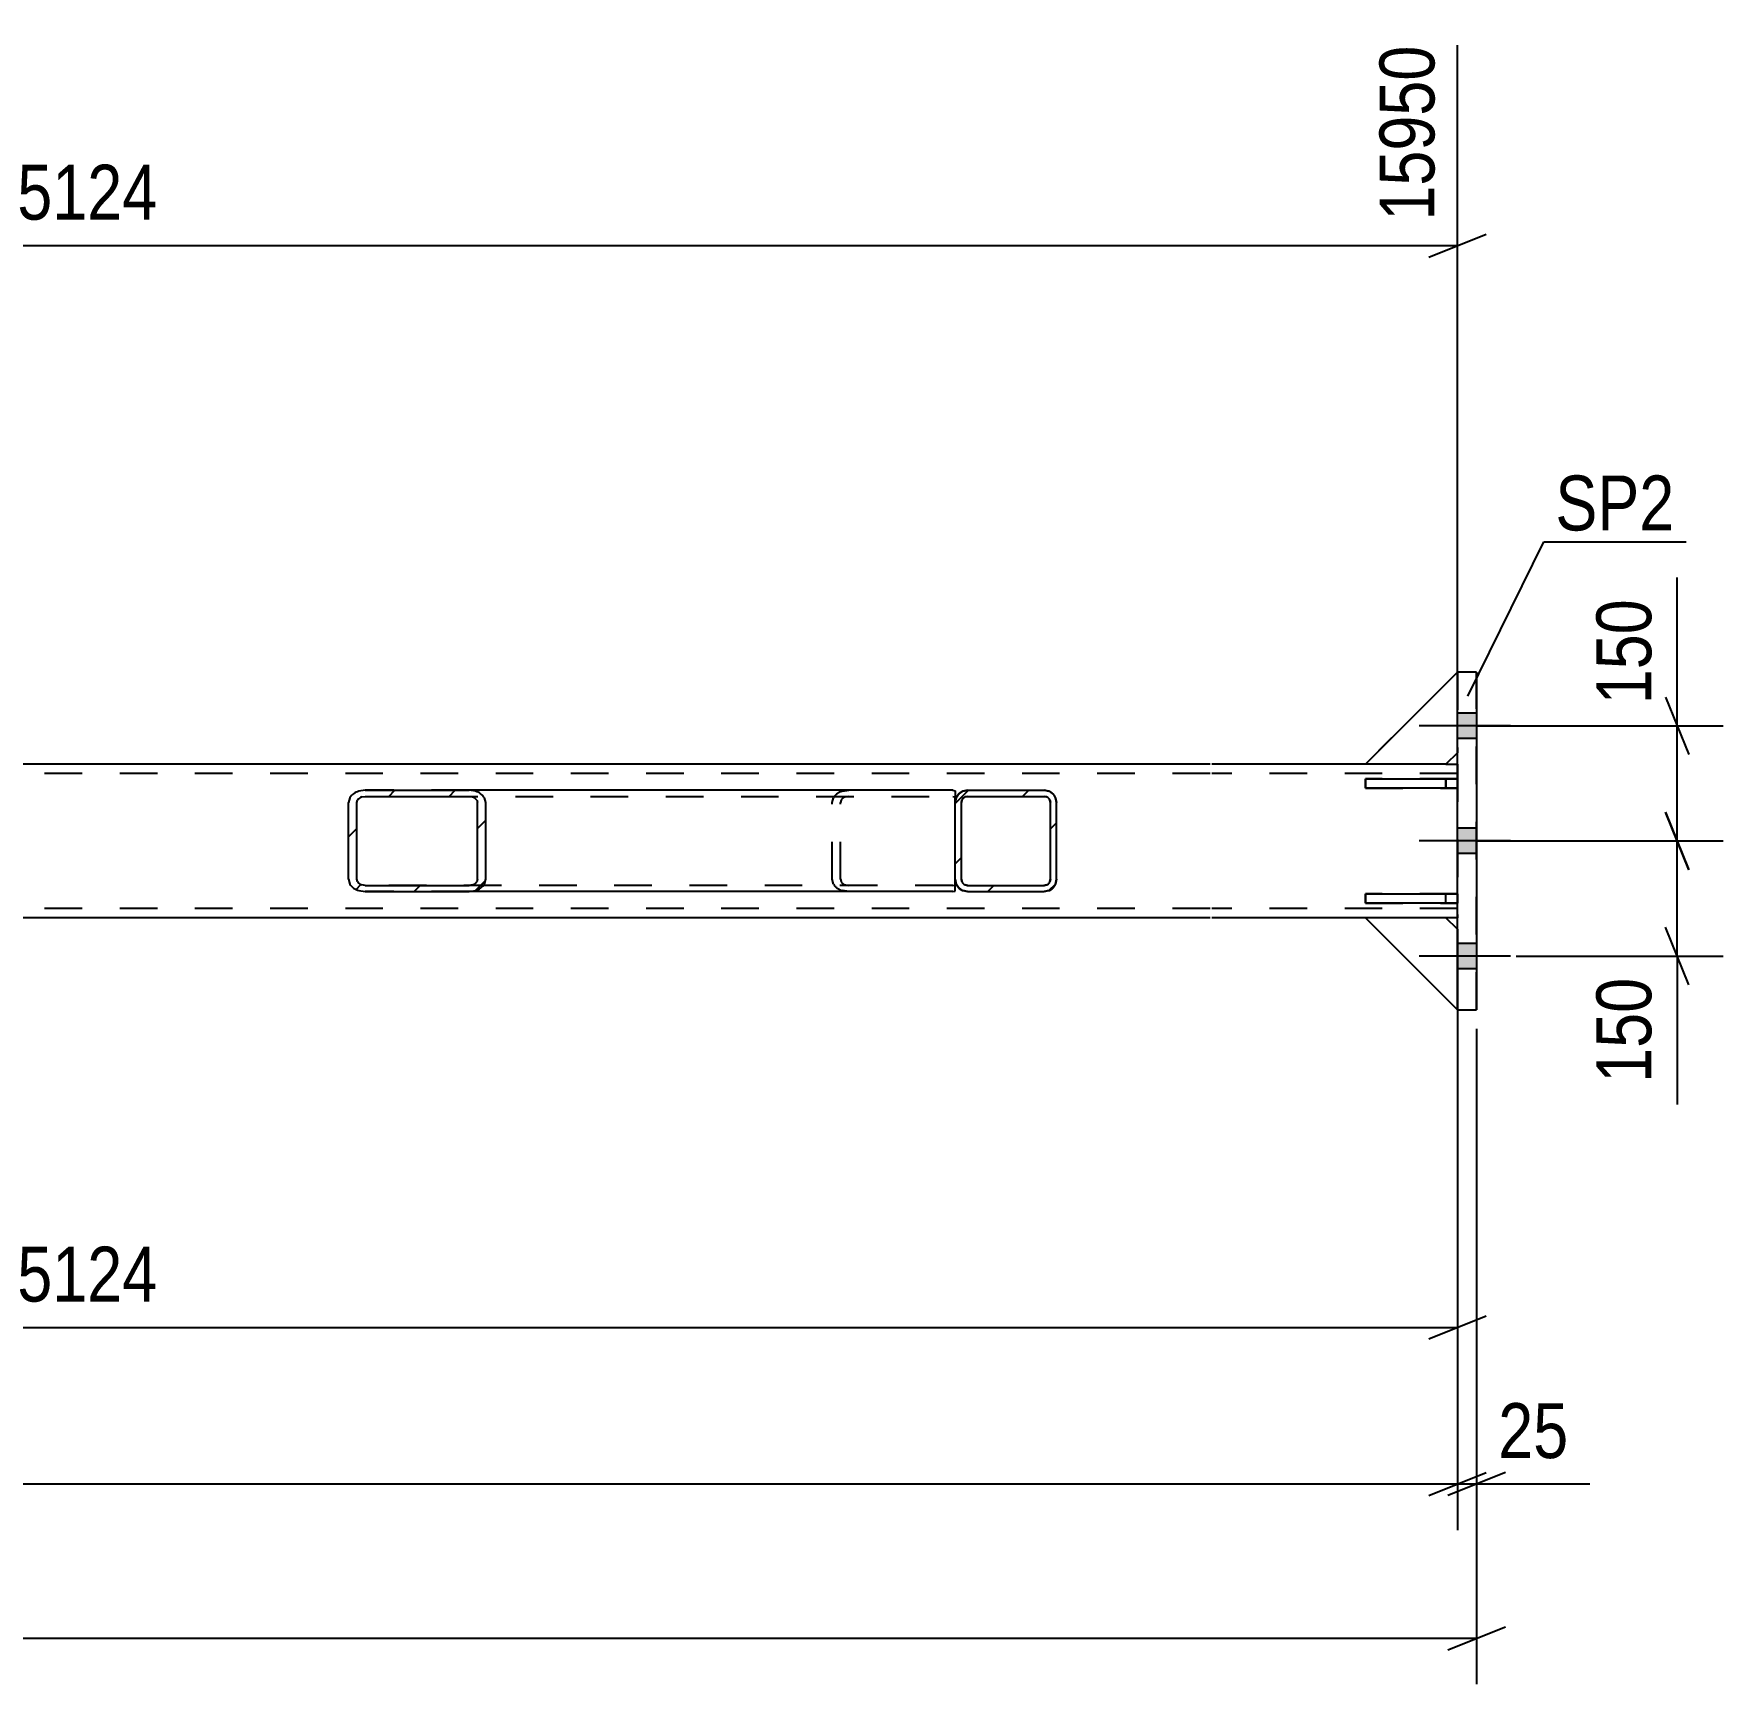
# Model space of a CAD drawing. Header units: millimetres. Extents: x -133 to 708, y -382 to 212.
# Drawn here: x 439.5 to 527.6, y -269.2 to -183.1 of the extents above; entities that cross this region are included whole.
import ezdxf

# ---------------------------------------------------------------- set-up
doc = ezdxf.new("R2010")
doc.units = ezdxf.units.MM
doc.linetypes.add('DXK_LINE_DOT2', pattern=[3.9198, 1.9599, -1.9599])
doc.styles.add('Arial Narrow', font='ARIALN.TTF', dxfattribs={"height": 0.2})

# ---------------------------------------------------------------- blocks, each defined once
blk = doc.blocks.new('Part-389637962-28138 - 28126')
at = {"linetype": 'Continuous'}
h = blk.add_hatch(dxfattribs=at)
h.set_pattern_fill('', scale=0.7, style=0, pattern_type=0)
h.set_pattern_definition([(45, (492.4527, -227.8143), (-1.57154, 1.57154), [])])
h.paths.add_polyline_path([(492.208, -227.863), (492.453, -227.814), (492.66, -227.676), (492.799, -227.468), (492.848, -227.223), (492.848, -223.223), (492.799, -222.978), (492.66, -222.77), (492.453, -222.632), (492.208, -222.583), (488.208, -222.583), (487.963, -222.632), (487.755, -222.77), (487.616, -222.978), (487.568, -223.223), (487.568, -227.223), (487.616, -227.468), (487.755, -227.676), (487.963, -227.814), (488.208, -227.863)])
h.paths.add_polyline_path([(488.085, -227.519), (487.982, -227.449), (487.912, -227.345), (487.888, -227.223), (487.888, -223.223), (487.912, -223.101), (487.982, -222.997), (488.085, -222.927), (488.208, -222.903), (492.208, -222.903), (492.33, -222.927), (492.434, -222.997), (492.503, -223.101), (492.528, -223.223), (492.528, -227.223), (492.503, -227.345), (492.434, -227.449), (492.33, -227.519), (492.208, -227.543), (488.208, -227.543)])
at = {"color": 7, "linetype": 'DXK_LINE_DOT2'}
for p, q in [((487.963, -222.632), (488.208, -222.583)), ((488.208, -222.583), (492.208, -222.583)), ((492.208, -222.583), (492.453, -222.632)), ((487.568, -223.223), (487.616, -222.978)), ((487.568, -227.223), (487.568, -223.223)), ((487.912, -223.101), (487.888, -223.223)), ((487.888, -227.223), (487.888, -223.223)), ((488.208, -222.903), (488.085, -222.927)), ((488.208, -222.903), (492.208, -222.903)), ((492.33, -222.927), (492.208, -222.903)), ((492.528, -223.223), (492.503, -223.101)), ((492.528, -227.223), (492.528, -223.223)), ((492.799, -222.978), (492.848, -223.223)), ((492.848, -227.223), (492.848, -223.223)), ((487.616, -227.468), (487.568, -227.223)), ((487.888, -227.223), (487.912, -227.345)), ((492.503, -227.345), (492.528, -227.223)), ((492.848, -227.223), (492.799, -227.468)), ((488.208, -227.863), (487.963, -227.814)), ((488.085, -227.519), (488.208, -227.543)), ((488.208, -227.543), (492.208, -227.543)), ((488.208, -227.863), (492.208, -227.863)), ((492.208, -227.543), (492.33, -227.519)), ((492.453, -227.814), (492.208, -227.863))]:
    blk.add_line(p, q, dxfattribs=at)
at = {"color": 2, "linetype": 'Continuous'}
for p, q in [((488.208, -222.583), (487.963, -222.632)), ((488.208, -222.583), (492.208, -222.583)), ((492.453, -222.632), (492.208, -222.583)), ((487.616, -222.978), (487.568, -223.223)), ((487.568, -227.223), (487.568, -223.223)), ((487.888, -223.223), (487.912, -223.101)), ((487.888, -227.223), (487.888, -223.223)), ((488.085, -222.927), (488.208, -222.903)), ((488.208, -222.903), (492.208, -222.903)), ((492.208, -222.903), (492.33, -222.927)), ((492.503, -223.101), (492.528, -223.223)), ((492.528, -227.223), (492.528, -223.223)), ((492.848, -223.223), (492.799, -222.978)), ((492.848, -227.223), (492.848, -223.223)), ((487.568, -227.223), (487.616, -227.468)), ((487.912, -227.345), (487.888, -227.223)), ((492.528, -227.223), (492.503, -227.345)), ((492.799, -227.468), (492.848, -227.223)), ((487.963, -227.814), (488.208, -227.863)), ((488.208, -227.543), (488.085, -227.519)), ((488.208, -227.543), (492.208, -227.543)), ((488.208, -227.863), (492.208, -227.863)), ((492.33, -227.519), (492.208, -227.543)), ((492.208, -227.863), (492.453, -227.814))]:
    blk.add_line(p, q, dxfattribs=at)
at = {"color": 7, "linetype": 'DXK_LINE_DOT2'}
for centre, radius, start, end in [((488.208, -223.223), 0.64, 112.5, 157.5), ((492.208, -223.223), 0.64, 22.5, 67.5), ((488.208, -223.223), 0.32, 112.5, 157.5), ((492.208, -223.223), 0.32, 22.5, 67.5), ((488.208, -227.223), 0.64, 202.5, 247.5), ((488.208, -227.223), 0.32, 202.5, 247.5), ((492.208, -227.223), 0.32, 292.5, 337.5), ((492.208, -227.223), 0.64, 292.5, 337.5)]:
    blk.add_arc(centre, radius, start, end, dxfattribs=at)
at = {"color": 2, "linetype": 'Continuous'}
for centre, radius, start, end in [((488.208, -223.223), 0.64, 112.5, 157.5), ((492.208, -223.223), 0.64, 22.5, 67.5), ((488.208, -223.223), 0.32, 112.5, 157.5), ((492.208, -223.223), 0.32, 22.5, 67.5), ((488.208, -227.223), 0.64, 202.5, 247.5), ((488.208, -227.223), 0.32, 202.5, 247.5), ((492.208, -227.223), 0.32, 292.5, 337.5), ((492.208, -227.223), 0.64, 292.5, 337.5)]:
    blk.add_arc(centre, radius, start, end, dxfattribs=at)
blk = doc.blocks.new('Part-389637962-28199 - 28126')
at = {"color": 2, "linetype": 'Continuous'}
for p, q in [((500.848, -221.223), (12.9, -221.223)), ((508.948, -221.223), (500.948, -221.223)), ((513.148, -221.223), (513.748, -221.223)), ((500.848, -229.223), (12.9, -229.223)), ((508.948, -229.223), (500.948, -229.223)), ((513.748, -229.223), (513.148, -229.223))]:
    blk.add_line(p, q, dxfattribs=at)
at = {"color": 7, "linetype": 'DXK_LINE_DOT2'}
for p, q in [((500.848, -221.703), (12.9, -221.703)), ((513.748, -221.703), (500.948, -221.703)), ((513.148, -221.223), (508.948, -221.223)), ((513.748, -221.223), (513.748, -229.223)), ((513.748, -229.223), (513.748, -222.183)), ((500.848, -228.743), (12.9, -228.743)), ((513.748, -228.743), (500.948, -228.743)), ((513.148, -229.223), (508.948, -229.223))]:
    blk.add_line(p, q, dxfattribs=at)
blk = doc.blocks.new('Part-389637962-28149 - 28126')
at = {"linetype": 'Continuous'}
h = blk.add_hatch(dxfattribs=at)
h.set_pattern_fill('', scale=0.7, style=0, pattern_type=0)
h.set_pattern_definition([(45, (462.5515, -227.8143), (-1.57154, 1.57154), [])])
h.paths.add_polyline_path([(462.22, -227.863), (462.552, -227.814), (462.833, -227.676), (463.021, -227.468), (463.087, -227.223), (463.087, -223.223), (463.021, -222.978), (462.833, -222.77), (462.552, -222.632), (462.22, -222.583), (456.8, -222.583), (456.468, -222.632), (456.187, -222.77), (455.999, -222.978), (455.933, -223.223), (455.933, -227.223), (455.999, -227.468), (456.187, -227.676), (456.468, -227.814), (456.8, -227.863)])
h.paths.add_polyline_path([(456.634, -227.519), (456.493, -227.449), (456.399, -227.345), (456.366, -227.223), (456.366, -223.223), (456.399, -223.101), (456.493, -222.997), (456.634, -222.927), (456.8, -222.903), (462.22, -222.903), (462.386, -222.927), (462.526, -222.997), (462.62, -223.101), (462.653, -223.223), (462.653, -227.223), (462.62, -227.345), (462.526, -227.449), (462.386, -227.519), (462.22, -227.543), (456.8, -227.543)])
at = {"color": 2, "linetype": 'Continuous'}
for p, q in [((456.8, -222.583), (456.468, -222.632)), ((456.8, -222.583), (462.22, -222.583)), ((487.432, -222.583), (462.22, -222.583)), ((462.552, -222.632), (462.22, -222.583)), ((487.432, -222.583), (487.568, -222.603)), ((487.568, -222.603), (487.568, -222.632)), ((487.568, -222.632), (487.568, -222.77)), ((487.568, -222.77), (487.568, -223.223)), ((455.999, -222.978), (455.933, -223.223)), ((455.933, -227.223), (455.933, -223.223)), ((456.366, -223.223), (456.399, -223.101)), ((456.366, -227.223), (456.366, -223.223)), ((456.634, -222.927), (456.8, -222.903)), ((456.8, -222.903), (462.22, -222.903)), ((462.22, -222.903), (462.386, -222.927)), ((462.62, -223.101), (462.653, -223.223)), ((462.653, -227.223), (462.653, -223.223)), ((463.087, -223.223), (463.021, -222.978)), ((463.087, -227.223), (463.087, -223.223)), ((455.933, -227.223), (455.999, -227.468)), ((456.399, -227.345), (456.366, -227.223)), ((462.653, -227.223), (462.62, -227.345)), ((463.021, -227.468), (463.087, -227.223)), ((487.568, -227.843), (487.568, -227.223)), ((456.468, -227.814), (456.8, -227.863)), ((456.8, -227.543), (456.634, -227.519)), ((456.8, -227.543), (462.22, -227.543)), ((456.8, -227.863), (462.22, -227.863)), ((462.386, -227.519), (462.22, -227.543)), ((462.22, -227.863), (462.552, -227.814)), ((487.432, -227.863), (462.22, -227.863)), ((487.432, -227.863), (487.568, -227.843))]:
    blk.add_line(p, q, dxfattribs=at)
at = {"color": 7, "linetype": 'DXK_LINE_DOT2'}
for p, q in [((462.22, -222.583), (456.8, -222.583)), ((481.68, -222.632), (482.012, -222.583)), ((487.568, -222.603), (487.568, -222.603)), ((487.568, -222.77), (487.568, -222.923)), ((456.8, -222.903), (487.432, -222.903)), ((481.145, -223.223), (481.211, -222.978)), ((481.145, -227.223), (481.145, -223.223)), ((481.611, -223.101), (481.578, -223.223)), ((481.578, -227.223), (481.578, -223.223)), ((482.012, -222.903), (481.846, -222.927)), ((487.432, -222.903), (487.568, -222.923)), ((487.568, -227.223), (487.568, -222.978)), ((481.211, -227.468), (481.145, -227.223)), ((481.578, -227.223), (481.611, -227.345)), ((487.432, -227.543), (456.8, -227.543)), ((462.22, -227.863), (456.8, -227.863)), ((482.012, -227.863), (481.68, -227.814)), ((481.846, -227.519), (482.012, -227.543)), ((487.432, -227.543), (487.568, -227.523))]:
    blk.add_line(p, q, dxfattribs=at)
at = {"color": 2, "linetype": 'Continuous'}
for centre, radius, start, end in [((456.671, -223.398), 0.792, 104.83388, 148.02206), ((462.349, -223.398), 0.792, 31.97794, 75.16612), ((456.735, -223.31), 0.396, 104.83388, 148.02206), ((462.284, -223.31), 0.396, 31.97794, 75.16612), ((456.671, -227.048), 0.792, 211.97794, 255.16612), ((456.735, -227.136), 0.396, 211.97794, 255.16612), ((462.284, -227.136), 0.396, 284.83388, 328.02206), ((462.349, -227.048), 0.792, 284.83388, 328.02206)]:
    blk.add_arc(centre, radius, start, end, dxfattribs=at)
at = {"color": 7, "linetype": 'DXK_LINE_DOT2'}
for centre, radius, start, end in [((481.883, -223.398), 0.792, 104.83387, 148.02204), ((481.947, -223.31), 0.396, 104.83387, 148.02204), ((481.883, -227.048), 0.792, 211.97796, 255.16613), ((481.947, -227.136), 0.396, 211.97796, 255.16613)]:
    blk.add_arc(centre, radius, start, end, dxfattribs=at)
blk = doc.blocks.new('Part-389637962-28151 - 28126')
at = {"color": 2, "linetype": 'Continuous'}
for p, q in [((513.748, -216.423), (513.748, -216.423)), ((513.748, -234.023), (513.748, -216.423)), ((514.748, -216.423), (513.748, -216.423)), ((514.748, -216.423), (514.748, -216.423)), ((514.748, -216.423), (514.748, -234.023)), ((513.748, -234.023), (513.748, -234.023)), ((513.748, -234.023), (514.748, -234.023)), ((514.748, -234.023), (514.748, -234.023))]:
    blk.add_line(p, q, dxfattribs=at)
at = {"color": 7, "linetype": 'DXK_LINE_DOT2'}
for p, q in [((513.748, -234.023), (513.748, -216.423)), ((514.748, -234.023), (514.748, -216.423))]:
    blk.add_line(p, q, dxfattribs=at)
blk = doc.blocks.new('Part-389637962-28154 - 28126')
at = {"color": 7, "linetype": 'DXK_LINE_DOT2'}
for p, q in [((513.148, -229.223), (508.948, -229.223)), ((508.948, -229.223), (513.748, -234.023)), ((513.748, -229.823), (513.148, -229.223)), ((513.748, -234.023), (513.748, -229.823)), ((513.748, -229.823), (513.748, -234.023))]:
    blk.add_line(p, q, dxfattribs=at)
blk = doc.blocks.new('Part-389637962-28155 - 28126')
at = {"color": 2, "linetype": 'Continuous'}
for p, q in [((513.148, -229.223), (508.948, -229.223)), ((508.948, -229.223), (513.748, -234.023)), ((513.748, -229.823), (513.148, -229.223))]:
    blk.add_line(p, q, dxfattribs=at)
at = {"color": 7, "linetype": 'DXK_LINE_DOT2'}
for p, q in [((513.748, -234.023), (513.748, -229.823)), ((513.748, -229.823), (513.748, -234.023))]:
    blk.add_line(p, q, dxfattribs=at)
blk = doc.blocks.new('Part-389637962-28156 - 28126')
at = {"color": 7, "linetype": 'DXK_LINE_DOT2'}
for p, q in [((513.148, -229.223), (508.948, -229.223)), ((508.948, -229.223), (513.748, -234.023)), ((513.748, -229.823), (513.148, -229.223)), ((513.748, -234.023), (513.748, -229.823)), ((513.748, -229.823), (513.748, -234.023))]:
    blk.add_line(p, q, dxfattribs=at)
blk = doc.blocks.new('Part-389637962-28157 - 28126')
at = {"color": 7, "linetype": 'DXK_LINE_DOT2'}
for p, q in [((508.948, -221.223), (513.748, -216.423)), ((513.748, -216.423), (513.748, -220.623)), ((513.748, -220.623), (513.748, -216.423)), ((513.748, -220.623), (513.148, -221.223)), ((513.148, -221.223), (508.948, -221.223))]:
    blk.add_line(p, q, dxfattribs=at)
blk = doc.blocks.new('Part-389637962-28158 - 28126')
at = {"color": 2, "linetype": 'Continuous'}
for p, q in [((508.948, -221.223), (513.748, -216.423)), ((513.748, -220.623), (513.148, -221.223)), ((513.148, -221.223), (508.948, -221.223))]:
    blk.add_line(p, q, dxfattribs=at)
at = {"color": 7, "linetype": 'DXK_LINE_DOT2'}
for p, q in [((513.748, -216.423), (513.748, -220.623)), ((513.748, -220.623), (513.748, -216.423))]:
    blk.add_line(p, q, dxfattribs=at)
blk = doc.blocks.new('Part-389637962-28159 - 28126')
at = {"color": 7, "linetype": 'DXK_LINE_DOT2'}
for p, q in [((508.948, -221.223), (513.748, -216.423)), ((513.748, -216.423), (513.748, -220.623)), ((513.748, -220.623), (513.748, -216.423)), ((513.748, -220.623), (513.148, -221.223)), ((513.148, -221.223), (508.948, -221.223))]:
    blk.add_line(p, q, dxfattribs=at)
blk = doc.blocks.new('Part-389637962-28160 - 28126')
at = {"color": 7, "linetype": 'DXK_LINE_DOT2'}
for p, q in [((513.748, -221.983), (508.948, -221.983)), ((508.948, -221.983), (508.948, -222.463)), ((508.948, -222.463), (513.748, -222.463)), ((513.148, -221.983), (513.148, -222.463)), ((513.748, -222.463), (513.748, -221.983)), ((513.748, -221.999), (513.748, -222.463))]:
    blk.add_line(p, q, dxfattribs=at)
blk = doc.blocks.new('Part-389637962-28161 - 28126')
at = {"color": 7, "linetype": 'DXK_LINE_DOT2'}
for p, q in [((513.748, -227.983), (508.948, -227.983)), ((508.948, -227.983), (508.948, -228.463)), ((513.148, -228.463), (513.148, -227.983)), ((513.748, -228.463), (513.748, -227.983)), ((508.948, -228.463), (513.748, -228.463))]:
    blk.add_line(p, q, dxfattribs=at)
blk = doc.blocks.new('Part-389637962-28162 - 28126')
at = {"color": 2, "linetype": 'Continuous'}
for p, q in [((508.948, -222.463), (508.948, -221.983)), ((508.948, -221.983), (513.748, -221.983)), ((513.748, -222.463), (508.948, -222.463)), ((513.748, -222.463), (513.748, -221.983))]:
    blk.add_line(p, q, dxfattribs=at)
at = {"color": 7, "linetype": 'DXK_LINE_DOT2'}
for p, q in [((513.148, -222.463), (513.148, -221.983)), ((513.748, -221.983), (513.748, -222.463))]:
    blk.add_line(p, q, dxfattribs=at)
blk = doc.blocks.new('Part-389637962-28163 - 28126')
at = {"color": 2, "linetype": 'Continuous'}
for p, q in [((508.948, -228.463), (508.948, -227.983)), ((508.948, -227.983), (513.748, -227.983)), ((513.748, -228.463), (513.748, -227.983)), ((513.748, -228.463), (508.948, -228.463))]:
    blk.add_line(p, q, dxfattribs=at)
at = {"color": 7, "linetype": 'DXK_LINE_DOT2'}
for p, q in [((513.148, -228.463), (513.148, -227.983)), ((513.748, -227.983), (513.748, -228.463))]:
    blk.add_line(p, q, dxfattribs=at)
blk = doc.blocks.new('Bolt-389637962-28265 - 28126')
at = {"linetype": 'Continuous'}
for points in [[(513.748, -218.563), (513.748, -219.883), (514.748, -219.883), (514.748, -218.563)], [(513.748, -218.563), (513.748, -219.883), (514.748, -219.883), (514.748, -218.563)], [(513.748, -218.563), (513.748, -219.883), (514.748, -219.883), (514.748, -218.563)], [(513.748, -218.563), (513.748, -219.883), (514.748, -219.883), (514.748, -218.563)], [(513.748, -224.563), (513.748, -225.883), (514.748, -225.883), (514.748, -224.563)], [(513.748, -224.563), (513.748, -225.883), (514.748, -225.883), (514.748, -224.563)], [(513.748, -230.563), (513.748, -231.883), (514.748, -231.883), (514.748, -230.563)], [(513.748, -230.563), (513.748, -231.883), (514.748, -231.883), (514.748, -230.563)], [(513.748, -230.563), (513.748, -231.883), (514.748, -231.883), (514.748, -230.563)], [(513.748, -230.563), (513.748, -231.883), (514.748, -231.883), (514.748, -230.563)]]:
    blk.add_hatch(color=1, dxfattribs=at).paths.add_polyline_path(points)
at = {"color": 1, "linetype": 'Continuous'}
for p, q in [((516.508, -219.223), (511.748, -219.223)), ((516.508, -219.223), (511.748, -219.223)), ((516.508, -219.223), (511.748, -219.223)), ((516.508, -219.223), (511.748, -219.223)), ((514.748, -218.563), (513.748, -218.563)), ((514.748, -218.563), (513.748, -218.563)), ((514.748, -218.563), (513.748, -218.563)), ((514.748, -218.563), (513.748, -218.563)), ((514.748, -219.883), (513.748, -219.883)), ((514.748, -219.883), (513.748, -219.883)), ((514.748, -219.883), (513.748, -219.883)), ((514.748, -219.883), (513.748, -219.883)), ((514.748, -224.563), (513.748, -224.563)), ((514.748, -224.563), (513.748, -224.563)), ((516.508, -225.223), (511.748, -225.223)), ((516.508, -225.223), (511.748, -225.223)), ((514.748, -225.883), (513.748, -225.883)), ((514.748, -225.883), (513.748, -225.883)), ((514.748, -230.563), (513.748, -230.563)), ((514.748, -230.563), (513.748, -230.563)), ((514.748, -230.563), (513.748, -230.563)), ((514.748, -230.563), (513.748, -230.563)), ((516.508, -231.223), (511.748, -231.223)), ((516.508, -231.223), (511.748, -231.223)), ((516.508, -231.223), (511.748, -231.223)), ((516.508, -231.223), (511.748, -231.223)), ((514.748, -231.883), (513.748, -231.883)), ((514.748, -231.883), (513.748, -231.883)), ((514.748, -231.883), (513.748, -231.883)), ((514.748, -231.883), (513.748, -231.883))]:
    blk.add_line(p, q, dxfattribs=at)
blk = doc.blocks.new('StraightDimension-389637962-37653 - 28126')
at = {"color": 7, "linetype": 'Continuous'}
for p, q in [((370.9, -220.223), (370.9, -183.743)), ((513.748, -220.223), (513.748, -183.743)), ((372.4, -193.583), (369.4, -194.783)), ((512.248, -194.783), (515.248, -193.583)), ((370.9, -194.183), (513.748, -194.183))]:
    blk.add_line(p, q, dxfattribs=at)
at = {"color": 0}
blk.add_wipeout([(446.58, -193.433), (446.58, -189.233), (438.068, -189.233), (438.068, -193.433)], dxfattribs=at)
at = {"color": 3, "style": 'Arial Narrow'}
blk.add_text('5124', height=2.8633, dxfattribs=at).set_placement((438.668, -192.833))
at = {"color": 0, "linetype": 'Continuous'}
blk.add_wipeout([(513.148, -183.143), (508.948, -183.143), (508.948, -193.483), (513.148, -193.483)], dxfattribs=at)
at = {"color": 3, "linetype": 'Continuous', "style": 'Arial Narrow'}
blk.add_text('15950', height=2.8633, rotation=90.00021, dxfattribs=at).set_placement((512.548, -192.883))
blk = doc.blocks.new('StraightDimension-389637962-35204 - 28126')
at = {"color": 7, "linetype": 'Continuous'}
for p, q in [((514.748, -235.023), (514.748, -269.186)), ((-1, -266.786), (514.748, -266.786)), ((513.248, -267.386), (516.248, -266.186))]:
    blk.add_line(p, q, dxfattribs=at)
blk = doc.blocks.new('StraightDimension-389637962-35255 - 28126')
at = {"color": 7, "linetype": 'Continuous'}
for p, q in [((513.748, -235.023), (513.748, -261.147)), ((514.748, -235.023), (514.748, -261.147)), ((512.248, -259.347), (515.248, -258.147)), ((516.248, -258.147), (513.248, -259.347)), ((513.748, -258.747), (514.748, -258.747)), ((514.748, -258.747), (520.654, -258.747)), ((514.748, -258.747), (520.654, -258.747))]:
    blk.add_line(p, q, dxfattribs=at)
at = {"color": 0}
blk.add_wipeout([(520.129, -257.997), (520.129, -253.797), (515.273, -253.797), (515.273, -257.997)], dxfattribs=at)
at = {"color": 3, "style": 'Arial Narrow'}
blk.add_text('25', height=2.8633, dxfattribs=at).set_placement((515.873, -257.397))
blk = doc.blocks.new('StraightDimension-389637962-35256 - 28126')
at = {"color": 7, "linetype": 'Continuous'}
for p, q in [((513.748, -235.023), (513.748, -261.147)), ((0, -258.747), (513.748, -258.747)), ((512.248, -259.347), (515.248, -258.147))]:
    blk.add_line(p, q, dxfattribs=at)
blk = doc.blocks.new('StraightDimension-389637962-38127 - 28126')
at = {"color": 7, "linetype": 'Continuous'}
for p, q in [((513.748, -230.223), (513.748, -252.987)), ((370.9, -235.023), (370.9, -252.987)), ((372.4, -249.987), (369.4, -251.187)), ((512.248, -251.187), (515.248, -249.987)), ((370.9, -250.587), (513.748, -250.587))]:
    blk.add_line(p, q, dxfattribs=at)
at = {"color": 0}
blk.add_wipeout([(446.58, -249.837), (446.58, -245.637), (438.068, -245.637), (438.068, -249.837)], dxfattribs=at)
at = {"color": 3, "style": 'Arial Narrow'}
blk.add_text('5124', height=2.8633, dxfattribs=at).set_placement((438.668, -249.237))
blk = doc.blocks.new('StraightDimension-389637962-49480 - 28126')
at = {"color": 7, "linetype": 'Continuous'}
for p, q in [((525.201, -219.223), (525.201, -211.489)), ((525.201, -219.223), (525.201, -211.489)), ((524.601, -217.723), (525.801, -220.723)), ((514.748, -219.223), (527.601, -219.223)), ((525.201, -225.223), (525.201, -219.223)), ((525.801, -226.723), (524.601, -223.723)), ((514.748, -225.223), (527.601, -225.223))]:
    blk.add_line(p, q, dxfattribs=at)
at = {"color": 0}
blk.add_wipeout([(524.451, -212.014), (520.251, -212.014), (520.251, -218.698), (524.451, -218.698)], dxfattribs=at)
at = {"color": 3, "style": 'Arial Narrow'}
blk.add_text('150', height=2.8633, rotation=90.00021, dxfattribs=at).set_placement((523.851, -218.098))
blk = doc.blocks.new('StraightDimension-389637962-49481 - 28126')
at = {"color": 7, "linetype": 'Continuous'}
for p, q in [((524.601, -223.723), (525.801, -226.723)), ((514.748, -225.223), (527.601, -225.223)), ((525.201, -231.223), (525.201, -225.223)), ((525.801, -232.723), (524.601, -229.723)), ((516.809, -231.223), (527.601, -231.223)), ((525.201, -231.223), (525.201, -238.957)), ((525.201, -231.223), (525.201, -238.957))]:
    blk.add_line(p, q, dxfattribs=at)
at = {"color": 0}
blk.add_wipeout([(524.451, -231.748), (520.251, -231.748), (520.251, -238.432), (524.451, -238.432)], dxfattribs=at)
at = {"color": 3, "style": 'Arial Narrow'}
blk.add_text('150', height=2.8633, rotation=90.00021, dxfattribs=at).set_placement((523.851, -237.832))
blk = doc.blocks.new('Mark-389637962-35155 - 28126')
at = {"color": 30, "linetype": 'Continuous'}
for p, q in [((514.29, -217.678), (518.252, -209.635)), ((518.252, -209.635), (525.663, -209.635))]:
    blk.add_line(p, q, dxfattribs=at)
at = {"color": 0}
blk.add_wipeout([(525.063, -209.035), (525.063, -206.035), (518.852, -206.035), (518.852, -209.035)], dxfattribs=at)
blk.add_wipeout([(525.063, -209.035), (525.063, -206.035), (518.852, -206.035), (518.852, -209.035)], dxfattribs=at)
at = {"color": 3, "style": 'Arial Narrow'}
blk.add_text('SP2', height=2.8633, dxfattribs=at).set_placement((518.852, -209.035))

msp = doc.modelspace()

# ---------------------------------------------------------------- block references
for name in ['Part-389637962-28157 - 28126', 'Part-389637962-28158 - 28126', 'Part-389637962-28159 - 28126', 'Part-389637962-28151 - 28126', 'Bolt-389637962-28265 - 28126', 'Part-389637962-28199 - 28126', 'Part-389637962-28149 - 28126', 'Part-389637962-28138 - 28126', 'Part-389637962-28160 - 28126', 'Part-389637962-28162 - 28126', 'Part-389637962-28161 - 28126', 'Part-389637962-28163 - 28126', 'Part-389637962-28154 - 28126', 'Part-389637962-28155 - 28126', 'Part-389637962-28156 - 28126', 'StraightDimension-389637962-35204 - 28126']:
    msp.add_blockref(name, (0, 0))

# ---------------------------------------------------------------- next in the draw order: block references
for name in ['StraightDimension-389637962-37653 - 28126', 'StraightDimension-389637962-35255 - 28126']:
    msp.add_blockref(name, (0, 0))

# ---------------------------------------------------------------- next in the draw order: block references
for name in ['StraightDimension-389637962-49480 - 28126', 'StraightDimension-389637962-35256 - 28126']:
    msp.add_blockref(name, (0, 0))

# ---------------------------------------------------------------- next in the draw order: block references
for name in ['Mark-389637962-35155 - 28126', 'StraightDimension-389637962-38127 - 28126']:
    msp.add_blockref(name, (0, 0))

# ---------------------------------------------------------------- next in the draw order: block references
msp.add_blockref('StraightDimension-389637962-49481 - 28126', (0, 0))

doc.saveas('drawing.dxf')
